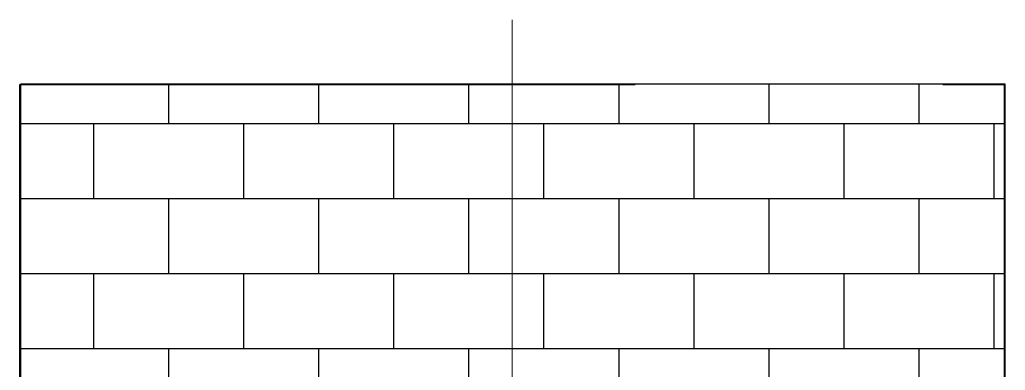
# Model space of a CAD drawing. Header units: metres. Extents: x 531689 to 532245, y 2673919 to 2674172.
# Drawn here: x 532016.375 to 532017.176, y 2674028.991 to 2674029.276 of the extents above; entities that cross this region are included whole.
import ezdxf

# ---------------------------------------------------------------- set-up
doc = ezdxf.new("R2010")
doc.units = ezdxf.units.M
doc.header["$MEASUREMENT"] = 0
doc.linetypes.add('CENTER', pattern=[2, 1.25, -0.25, 0.25, -0.25])
doc.linetypes.add('HIDDEN', pattern=[0.375, 0.25, -0.125])
doc.layers.add('IDT', color=7, linetype='Continuous')

# ---------------------------------------------------------------- blocks, each defined once
blk = doc.blocks.new('IDT')
at = {"layer": 'IDT', "color": 8, "linetype": 'CENTER', "lineweight": 0, "ltscale": 100}
blk.add_line((24.15603, 20.98305), (24.15603, 22.38319), dxfattribs=at)
at = {"layer": 'IDT', "color": 8}
for p, q in [((23.75527, 21.28539), (23.75527, 21.03539)), ((24.55527, 21.03539), (24.55527, 21.28539)), ((23.75527, 21.03539), (24.55527, 21.03539))]:
    blk.add_line(p, q, dxfattribs=at)
at = {"layer": 'IDT', "color": 8, "linetype": 'HIDDEN', "ltscale": 2}
for p, q in [((23.75603, 21.28562), (23.75603, 21.03562)), ((23.75603, 21.28562), (23.75603, 21.03562)), ((24.55603, 21.28562), (24.55603, 21.03562)), ((24.55603, 21.28562), (24.55603, 21.03562)), ((24.55603, 21.03562), (23.75603, 21.03562)), ((24.55603, 21.03562), (23.75603, 21.03562))]:
    blk.add_line(p, q, dxfattribs=at)
at = {"layer": 'IDT', "color": 8, "linetype": 'Continuous'}
for p, q in [((23.82555, 21.2505), (23.82555, 21.28539)), ((23.94747, 21.2505), (23.94747, 21.28539)), ((24.06939, 21.2505), (24.06939, 21.28539)), ((24.19131, 21.2505), (24.19131, 21.28539)), ((24.31323, 21.2505), (24.31323, 21.28539)), ((24.43515, 21.2505), (24.43515, 21.28539)), ((23.75527, 21.2505), (24.55527, 21.2505)), ((23.76459, 21.18954), (23.76459, 21.2505)), ((23.88651, 21.18954), (23.88651, 21.2505)), ((24.00843, 21.18954), (24.00843, 21.2505)), ((24.13035, 21.18954), (24.13035, 21.2505)), ((24.25227, 21.18954), (24.25227, 21.2505)), ((24.37419, 21.18954), (24.37419, 21.2505)), ((24.49611, 21.18954), (24.49611, 21.2505)), ((23.75527, 21.18954), (24.55527, 21.18954)), ((23.82555, 21.12858), (23.82555, 21.18954)), ((23.94747, 21.12858), (23.94747, 21.18954)), ((24.06939, 21.12858), (24.06939, 21.18954)), ((24.19131, 21.12858), (24.19131, 21.18954)), ((24.31323, 21.12858), (24.31323, 21.18954)), ((24.43515, 21.12858), (24.43515, 21.18954)), ((23.75527, 21.12858), (24.55527, 21.12858)), ((23.76459, 21.06762), (23.76459, 21.12858)), ((23.88651, 21.06762), (23.88651, 21.12858)), ((24.00843, 21.06762), (24.00843, 21.12858)), ((24.13035, 21.06762), (24.13035, 21.12858)), ((24.25227, 21.06762), (24.25227, 21.12858)), ((24.37419, 21.06762), (24.37419, 21.12858)), ((24.49611, 21.06762), (24.49611, 21.12858)), ((23.75527, 21.06762), (24.55527, 21.06762)), ((23.82555, 21.03539), (23.82555, 21.06762)), ((23.94747, 21.03539), (23.94747, 21.06762)), ((24.06939, 21.03539), (24.06939, 21.06762)), ((24.19131, 21.03539), (24.19131, 21.06762)), ((24.31323, 21.03539), (24.31323, 21.06762)), ((24.43515, 21.03539), (24.43515, 21.06762))]:
    blk.add_line(p, q, dxfattribs=at)

msp = doc.modelspace()

# ---------------------------------------------------------------- block references
at = {"layer": 'IDT', "color": 8, "rotation": 180}
msp.add_blockref('IDT', (532040.93128, 2674050.25885), dxfattribs=at)

doc.saveas('drawing.dxf')
